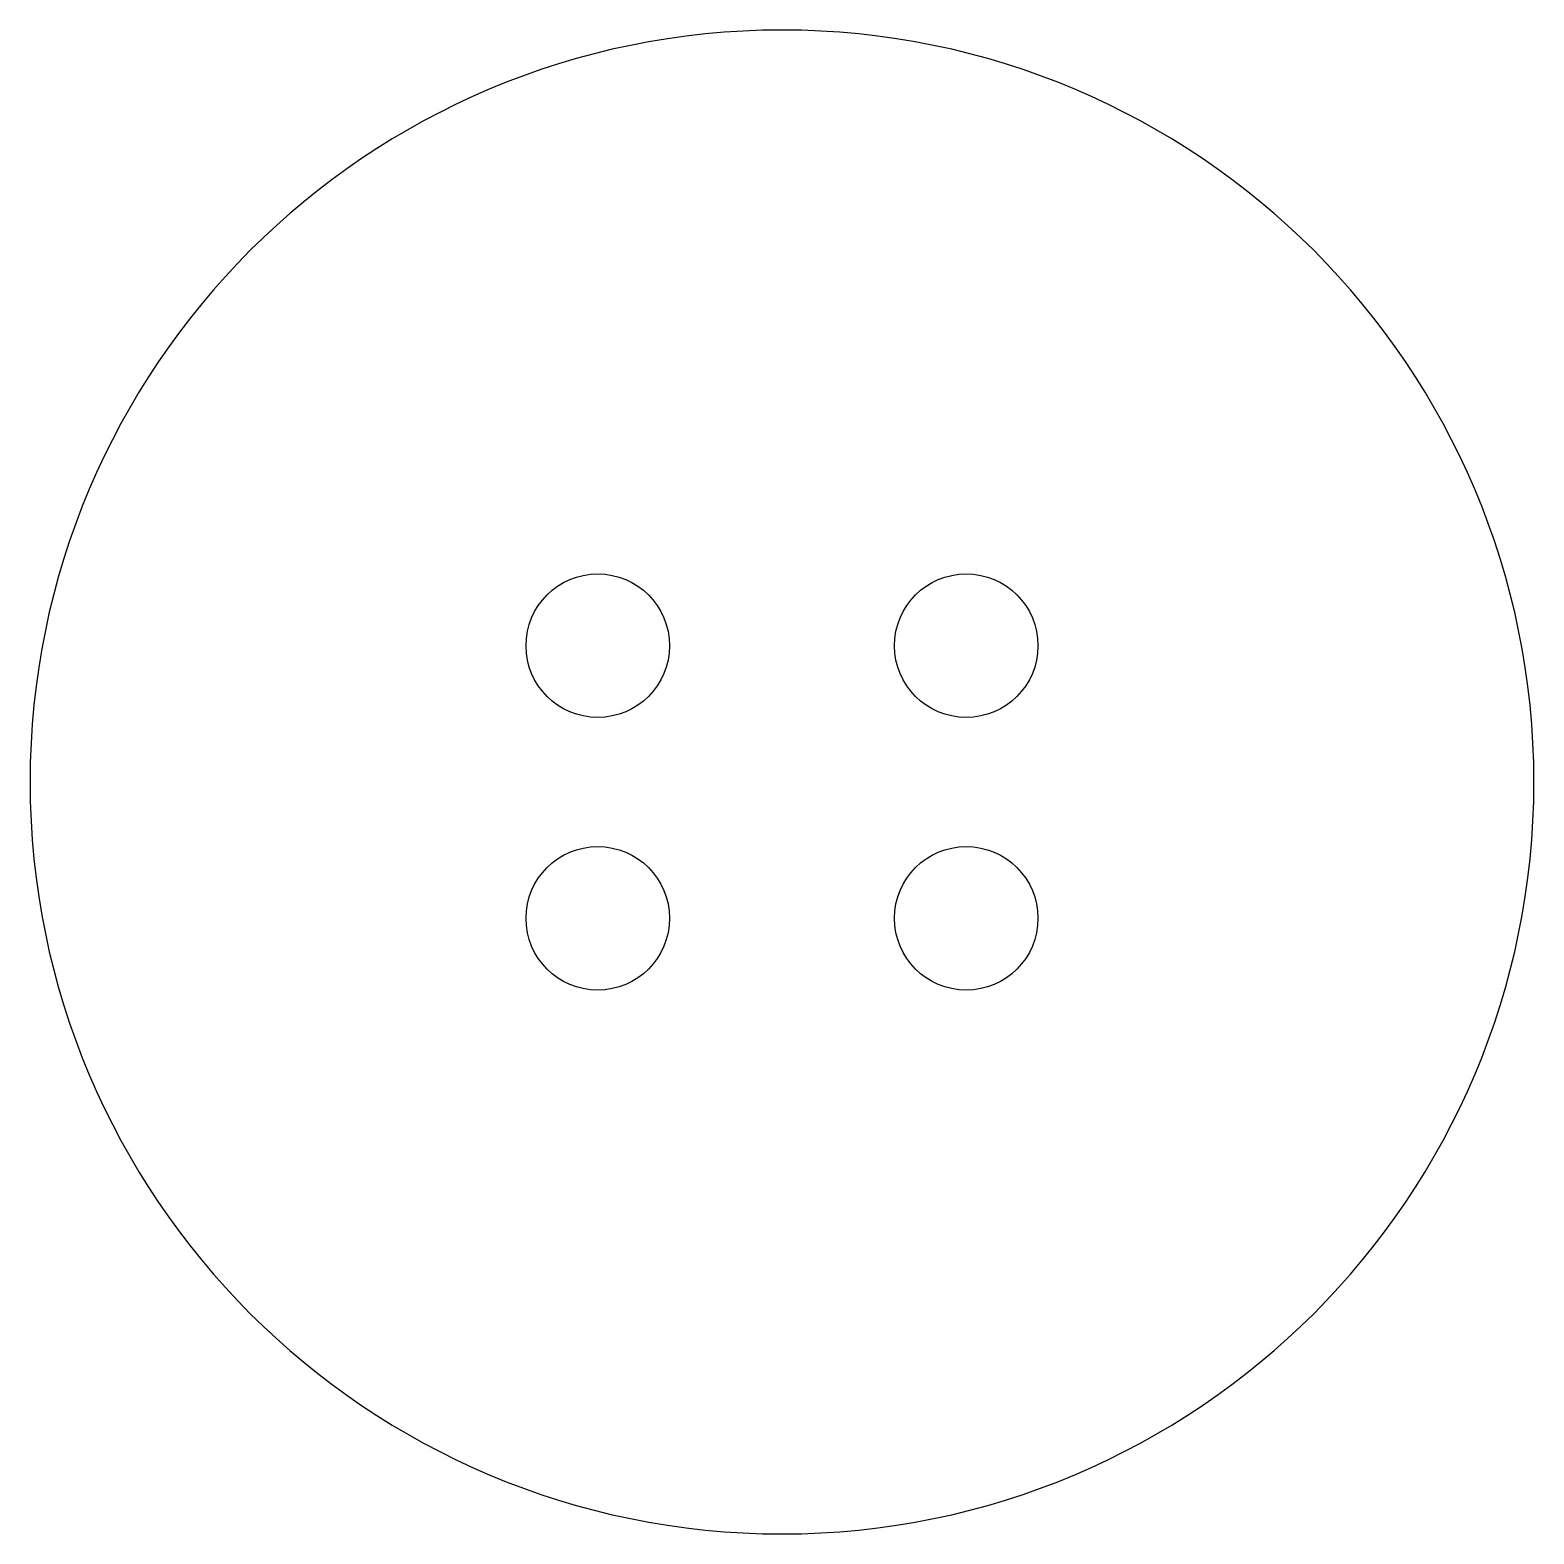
# Model space of a CAD drawing. Header units: centimetres. Extents: x -9.6 to 9.6, y -9.6 to 9.6.
import ezdxf

# ---------------------------------------------------------------- set-up
doc = ezdxf.new("R2010")
doc.units = ezdxf.units.CM
doc.header["$MEASUREMENT"] = 0
doc.layers.add('Camada 1', color=7, linetype='Continuous')

msp = doc.modelspace()

# ---------------------------------------------------------------- linework, layer by layer
at = {"layer": 'Camada 1'}
for points in [[(-9.6279, -0.00001), (-9.6279, 5.31732), (-5.31736, 9.62788), (0, 9.62788), (0, 9.62788), (5.3173, 9.62788), (9.6279, 5.31731), (9.6279, -0.00002), (9.6279, -0.00002), (9.6279, -5.31738), (5.31731, -9.62792), (0, -9.62792), (0, -9.62792), (-5.31736, -9.62788), (-9.6279, -5.31734), (-9.6279, -0.00001)], [(-2.35921, 0.82681), (-1.85182, 0.82681), (-1.44052, 1.23813), (-1.44052, 1.74552), (-1.44052, 1.74552), (-1.44052, 2.25291), (-1.85181, 2.66421), (-2.35921, 2.66421), (-2.35921, 2.66421), (-2.86661, 2.66421), (-3.2779, 2.25291), (-3.2779, 1.74552), (-3.2779, 1.74552), (-3.2779, 1.23813), (-2.8666, 0.82681), (-2.35921, 0.82681)], [(2.35921, 0.82681), (2.8666, 0.82681), (3.2779, 1.23813), (3.2779, 1.74552), (3.2779, 1.74552), (3.2779, 2.25291), (2.86661, 2.66421), (2.35921, 2.66421), (2.35921, 2.66421), (1.85181, 2.66421), (1.44052, 2.25292), (1.44052, 1.74552), (1.44052, 1.74552), (1.44052, 1.23812), (1.85182, 0.82681), (2.35921, 0.82681)], [(-2.35921, -2.66421), (-1.85182, -2.66421), (-1.44052, -2.25289), (-1.44052, -1.7455), (-1.44052, -1.7455), (-1.44052, -1.23811), (-1.85181, -0.82681), (-2.35921, -0.82681), (-2.35921, -0.82681), (-2.86661, -0.82681), (-3.2779, -1.23813), (-3.2779, -1.7455), (-3.2779, -1.7455), (-3.2779, -2.25287), (-2.8666, -2.66421), (-2.35921, -2.66421)], [(2.35921, -2.66421), (2.8666, -2.66421), (3.2779, -2.25289), (3.2779, -1.7455), (3.2779, -1.7455), (3.2779, -1.23811), (2.86661, -0.82681), (2.35921, -0.82681), (2.35921, -0.82681), (1.85181, -0.82681), (1.44052, -1.2381), (1.44052, -1.7455), (1.44052, -1.7455), (1.44052, -2.2529), (1.85182, -2.66421), (2.35921, -2.66421)]]:
    msp.add_open_spline(points, degree=3, knots=[0, 0, 0, 0, 0.2, 0.2, 0.2, 0.2, 0.4, 0.4, 0.4, 0.4, 0.6, 0.6, 0.6, 0.6, 1, 1, 1, 1], dxfattribs=at)

doc.saveas('drawing.dxf')
